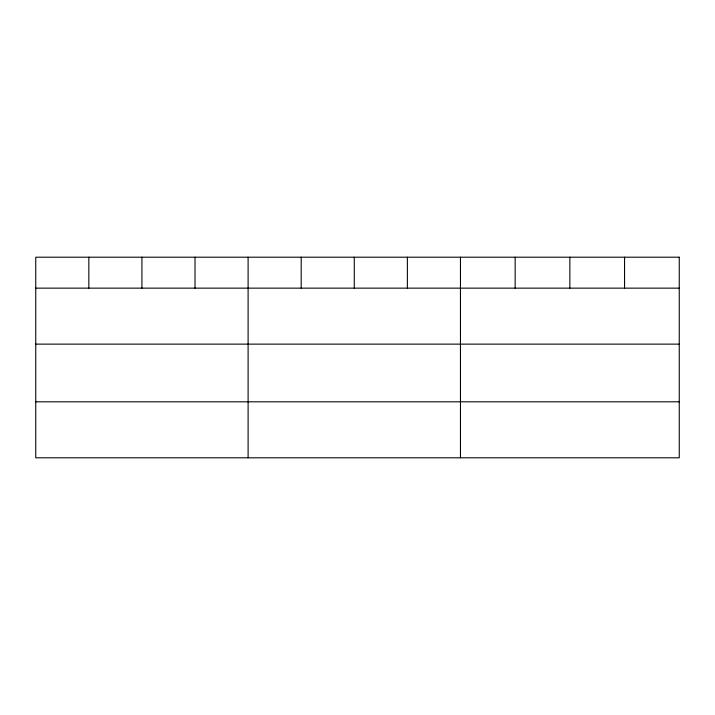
<?xml version="1.0" encoding="UTF-8"?>
<svg xmlns="http://www.w3.org/2000/svg" width="715" height="715" viewBox="0 0 715 715"><rect width="100%" height="100%" fill="white"/><g stroke="black" fill="none" stroke-linecap="round" stroke-linejoin="round"><path stroke-width="1.07" d="M35.75 288.145L679.25 288.145M35.75 344.13L679.25 344.13M35.75 401.812L679.25 401.812M624.553 257.203L624.553 288.145M569.855 257.203L569.855 288.145M515.158 257.203L515.158 288.145M460.46 257.203L460.46 457.797M407.371 257.203L407.371 288.145M354.282 257.203L354.282 288.145M301.194 257.203L301.194 288.145M248.105 257.203L248.105 457.797M195.016 257.203L195.016 288.145M141.928 257.203L141.928 288.145M88.839 257.203L88.839 288.145M679.25 257.203L35.75 257.203L35.75 457.797L679.25 457.797L679.25 257.203"/></g></svg>
